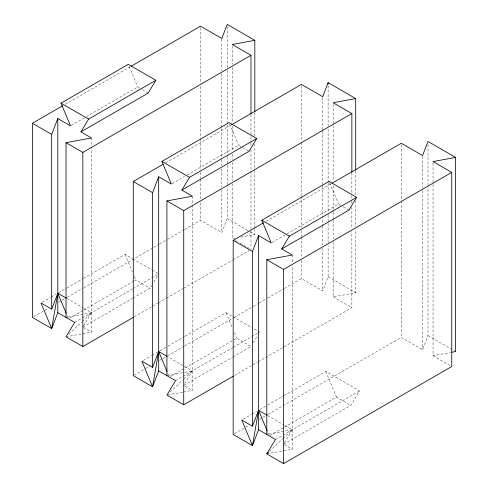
<?xml version="1.0" encoding="UTF-8"?>
<svg xmlns="http://www.w3.org/2000/svg" width="488" height="488" viewBox="0 0 488 488"><rect width="100%" height="100%" fill="white"/><g stroke="black" fill="none" stroke-linecap="round" stroke-linejoin="round"><path stroke-width="0.37" stroke-dasharray="2.44 1.83" d="M184.714 229.476L200.537 220.338L221.814 232.624L227.237 218.551L227.237 186.575M284.278 288.481L301.425 278.581L322.696 290.866L328.119 276.794L328.119 245.58M268.119 414.3L401.313 337.403L422.584 349.689L428.006 335.616L428.006 187.148M83.594 325.868L91.482 312.692L83.71 308.209M132.956 298.186L150.097 288.292L151.975 285.157M153.854 282.015L157.984 275.116M184.854 383.483L192.364 370.935L167.756 356.728M253.235 342.771L257.365 335.872M284.364 442.933L292.251 429.757L284.48 425.268M283.613 444.184L350.866 405.357L359.51 390.925L325.832 371.484L284.291 395.469M68.735 334.262L81.734 321.934M82.277 321.421L91.482 312.692L66.026 317.413M170.159 391.992L183.159 379.67M183.701 379.152L192.364 370.935L183.384 372.606M269.504 451.327L282.503 438.999M283.046 438.486L292.251 429.757L266.802 434.479M65.368 104.231L130.65 66.539M71.15 125.459L85.656 117.083M86.315 116.699L137.744 87.01L141.666 89.273M165.597 162.852L230.873 125.166M172.032 183.701L184.562 176.467M187.197 174.948L238.626 145.253L241.895 147.138M42.285 302.212L50.691 297.357M51.338 296.985L55.864 294.368M58.462 292.867L66.374 288.298M67.033 287.92L82.856 278.782M83.521 278.404L125.056 254.419L132.181 258.53M33.721 316.651L48.227 308.276M58.773 302.188L61.415 300.663M62.074 300.285L66.691 297.619M67.35 297.235L83.173 288.103M83.832 287.719L153.067 247.751M153.726 247.367L159.003 244.323M159.661 243.939L166.914 239.754M167.573 239.376L184.055 229.854M69.814 318.078L83.003 310.466M83.662 310.081L133.773 281.149M134.432 280.771L135.756 280.008L150.097 288.292M74.67 322.403L81.783 318.292M82.429 317.92L132.364 289.091M133.023 288.713L158.075 274.244M82.844 327.119L132.297 298.571M266.143 221.29L331.419 183.604M134.273 316.84L158.008 303.139M158.673 302.755L165.926 298.571M166.585 298.186L183.067 288.67M183.726 288.292L232.52 260.122M233.179 259.738L249.002 250.606M271.92 242.524L286.425 234.149M287.084 233.764L338.513 204.069L342.442 206.339M143.167 360.455L151.573 355.6M152.219 355.227L157.392 352.238M160.003 350.732L167.256 346.547M167.921 346.163L184.403 336.647M185.062 336.269L225.944 312.662L232.416 316.401M133.944 375.278L145.156 368.806M145.814 368.428L150.426 365.762M159.661 360.431L162.297 358.906M162.955 358.527L166.914 356.246M167.573 355.862L184.055 346.346M184.714 345.968L233.508 317.792M234.167 317.413L252.631 306.757M253.29 306.373L258.567 303.329M259.226 302.95L267.137 298.381M267.796 297.997L283.619 288.859M170.696 376.321L236.637 338.251L250.984 346.535L233.179 356.813M175.552 380.646L232.587 347.718M233.246 347.334L251.046 337.055M251.71 336.677L259.622 332.108L251.851 327.619M183.726 385.368L232.52 357.198M234.496 375.467L257.579 362.145M258.237 361.76L351.866 307.708L351.866 231.568M243.054 419.271L251.46 414.422M252.107 414.05L256.633 411.433M259.89 409.554L267.143 405.363M267.802 404.985L283.632 395.847M234.49 433.716L245.043 427.628M245.702 427.244L248.996 425.341M259.549 419.253L262.184 417.728M262.843 417.35L267.461 414.684M269.925 435.522L283.772 427.525M284.431 427.146L336.525 397.073L350.866 405.357M275.439 439.462L282.552 435.357M283.199 434.985L359.51 390.925M235.185 238.126L232.276 238.662L232.276 183.842M241.005 237.046L254.827 234.478L254.827 229.153M66.026 336.83L91.482 332.108L91.482 147.071M333.164 242.091L333.164 296.905L355.709 292.727L355.709 229.531M167.659 375.516L182.634 372.74M167.659 394.932L182.634 392.157M183.384 392.016L192.364 390.351L192.364 205.32M433.045 184.415L433.045 355.728L450.509 352.488M266.802 453.895L292.251 449.173L292.251 265.655M142.325 89.652L148.206 93.049M242.554 147.516L249.094 151.292M343.095 206.717L348.981 210.114M227.237 218.551L249.575 231.446M250.228 231.824L254.827 234.478M328.119 276.794L355.709 292.727M428.006 335.616L455.597 351.543M235.503 240.523L237.436 241.639M240.017 243.134L249.045 248.343M333.164 296.905L351.866 307.708M433.045 355.728L451.107 366.152M132.834 258.908L151.615 269.748M152.262 270.126L158.088 273.487M233.069 316.779L251.198 327.247M66.868 298.485L83.064 307.83M267.637 415.55L283.833 424.895M83.46 327.478L91.482 332.108M184.958 386.075L192.364 390.351M284.229 444.544L292.251 449.173M329.613 182.774L338.513 204.069M229.726 123.952L238.626 145.253M325.832 371.484L336.525 397.073M129.131 66.398L137.744 87.01M225.944 312.662L232.3 327.881M234.325 332.718L236.637 338.251M267.82 432.447L268.687 434.521M125.056 254.419L132.285 271.712M134.31 276.55L135.756 280.008M167.646 372.936L168.512 375.01M67.051 315.382L68.497 318.841M433.045 163.102L433.045 183.659M428.006 144.509L428.006 186.386M422.584 156.294L422.584 187.514M422.584 190.558L422.584 349.689M401.313 144.777L401.313 200.355M401.313 201.117L401.313 337.403M355.709 170.904L355.709 196.03M355.709 200.599L355.709 226.487M351.866 172.941L351.866 195.023M351.866 195.786L351.866 200.355M351.866 201.111L351.866 203.398M351.866 207.205L351.866 228.524M333.164 104.279L333.164 181.176M333.164 185.745L333.164 211.633M333.164 212.396L333.164 219.246M333.164 220.009L333.164 239.041M328.119 85.693L328.119 126.044M328.119 129.088L328.119 182.384M328.119 183.146L328.119 214.36M328.119 215.123L328.119 222.735M328.119 223.498L328.119 242.536M322.696 97.478L322.696 130.217M322.696 130.979L322.696 185.037M322.696 185.794L322.696 225.389M322.696 226.151L322.696 245.183M322.696 248.227L322.696 290.866M301.425 85.955L301.425 141.538M301.425 142.295L301.425 195.596M301.425 196.353L301.425 227.573M301.425 230.617L301.425 235.948M301.425 236.71L301.425 257.267M301.425 260.311L301.425 278.581M292.251 255.023L292.251 262.617M254.827 112.661L254.827 136.262M254.827 143.875L254.827 169.763M254.827 170.525L254.827 228.39M250.984 114.698L250.984 136.018M250.984 136.78L250.984 142.106M250.984 142.868L250.984 146.674M250.984 149.718L250.984 230.428M250.984 231.19L250.984 249.459M232.276 46.037L232.276 64.306M232.276 67.35L232.276 122.933M232.276 125.977L232.276 151.103M232.276 154.147L232.276 159.478M232.276 162.522L232.276 180.798M227.237 26.681L227.237 69.32M227.237 70.083L227.237 124.141M227.237 124.904L227.237 156.117M227.237 156.88L227.237 164.493M227.237 165.255L227.237 185.812M221.814 39.235L221.814 70.449M221.814 73.493L221.814 127.551M221.814 128.314L221.814 158.771M221.814 159.527L221.814 165.621M221.814 168.665L221.814 186.941M221.814 189.984L221.814 232.624M200.537 27.712L200.537 83.289M200.537 86.339L200.537 138.11M200.537 138.873L200.537 169.33M200.537 172.374L200.537 178.462M200.537 179.224L200.537 199.781M200.537 202.825L200.537 220.338M192.364 196.2L192.364 204.557M91.482 137.958L91.482 146.315"/><path stroke-width="0.73" d="M57.804 118.511L57.804 312.662L51.685 328.546L40.992 302.957L51.685 309.13L51.685 134.395L57.804 118.511L70.492 125.837L61.012 103.163L128.271 64.337L155.861 80.264L148.206 93.049L80.953 131.876L91.482 137.958L66.026 142.679L66.026 317.413M51.685 309.13L57.804 293.251L66.222 298.113M158.685 176.76L158.685 370.91L152.567 386.789L141.874 361.199L152.567 367.373L152.567 192.638L158.685 176.76L171.373 184.08L161.9 161.412L229.153 122.579L256.743 138.513L249.094 151.292L181.835 190.125L192.364 196.2L166.914 200.922L166.914 375.656M152.567 367.373L158.685 351.494L167.103 356.356M258.573 235.576L258.573 429.727L252.455 445.611L241.761 420.022L252.455 426.195L252.455 251.46L258.573 235.576L271.261 242.902L261.788 220.228L329.04 181.402L356.63 197.329L348.981 210.114L281.722 248.941L292.251 255.023L266.802 259.744L266.802 434.479M355.709 170.141L355.709 98.576L328.119 82.643L322.696 96.716L301.425 84.43L231.532 124.788M252.455 426.195L258.573 410.31L266.991 415.172M80.953 131.876L88.609 119.096L155.861 80.264M181.835 190.125L189.49 177.339L256.743 138.513M281.722 248.941L289.378 236.161L356.63 197.329M451.961 352.22L455.597 351.543L455.597 157.392L433.045 161.577L451.754 172.374L451.754 366.525L283.613 463.6L266.802 453.895L275.439 439.462L258.573 429.727M266.802 453.895L268.424 452.352M66.185 313.308L57.804 293.251L51.685 328.546L32.403 317.413L32.403 123.263L62.732 105.75M131.309 66.161L200.537 26.187L221.814 38.473L227.237 24.4L254.827 40.327L254.827 111.898M66.026 142.679L82.844 152.384L250.984 55.309L250.984 113.936M167.067 371.551L158.685 351.494L152.567 386.789L133.285 375.656L133.285 181.506L162.955 164.377M166.914 200.922L183.726 210.627L351.866 113.558L351.866 172.179M267.241 431.063L258.573 410.31L252.455 445.611L233.172 434.479L233.172 240.328L263.502 222.815M332.078 183.226L401.313 143.252L422.584 155.538L428.006 141.465L455.597 157.392M57.804 312.662L74.67 322.403L66.026 336.83L82.844 346.535L133.614 317.224M266.802 259.744L283.613 269.449L451.754 172.374M158.685 370.91L175.552 380.646L166.914 395.073L183.726 404.778L233.179 376.23M254.827 40.327L232.276 44.512L250.984 55.309M355.709 98.576L333.164 102.754L351.866 113.558M61.012 103.163L88.609 119.096M161.9 161.412L189.49 177.339M261.788 220.228L289.378 236.161M32.403 123.263L51.685 134.395M133.285 181.506L152.567 192.638M233.172 240.328L252.455 251.46M328.119 82.643L328.119 84.168M283.613 269.449L283.613 463.6M183.726 210.627L183.726 404.778M82.844 152.384L82.844 346.535"/></g></svg>
